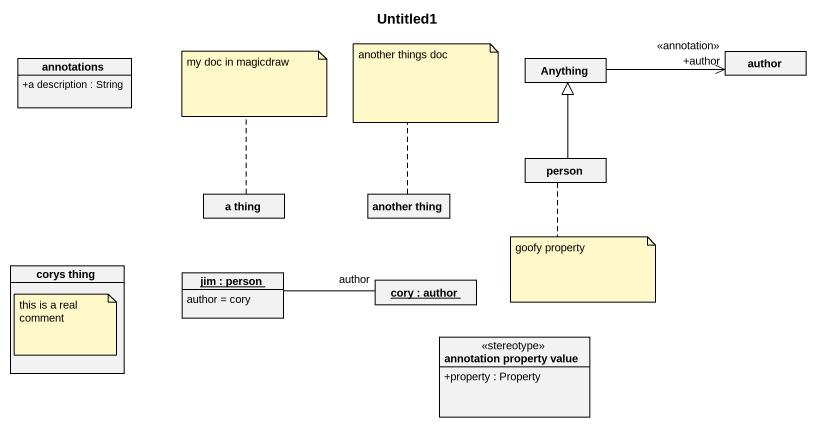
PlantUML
@startuml
title Untitled1
hide circle
hide empty members
skinparam classAttributeIconSize 0
class annotations {
  +a description : String
}
class Anything
class author
class "person" as person_
class "a thing" as a_thing
class "another thing" as another_thing
class "corys thing" as corys_thing
object "jim : person" as jim {
  author = cory
}
object "cory : author" as cory
class "annotation property value" as annotation_property_value <<stereotype>> {
  +property : Property
}
Anything -right-> "+author\n<<annotation>>" author
person_ -up-|> Anything
jim -right- cory : author
note top of another_thing : another things doc
note top of a_thing : my doc in magicdraw
note bottom of person_ : goofy property
note bottom of corys_thing : this is a real comment
@enduml
